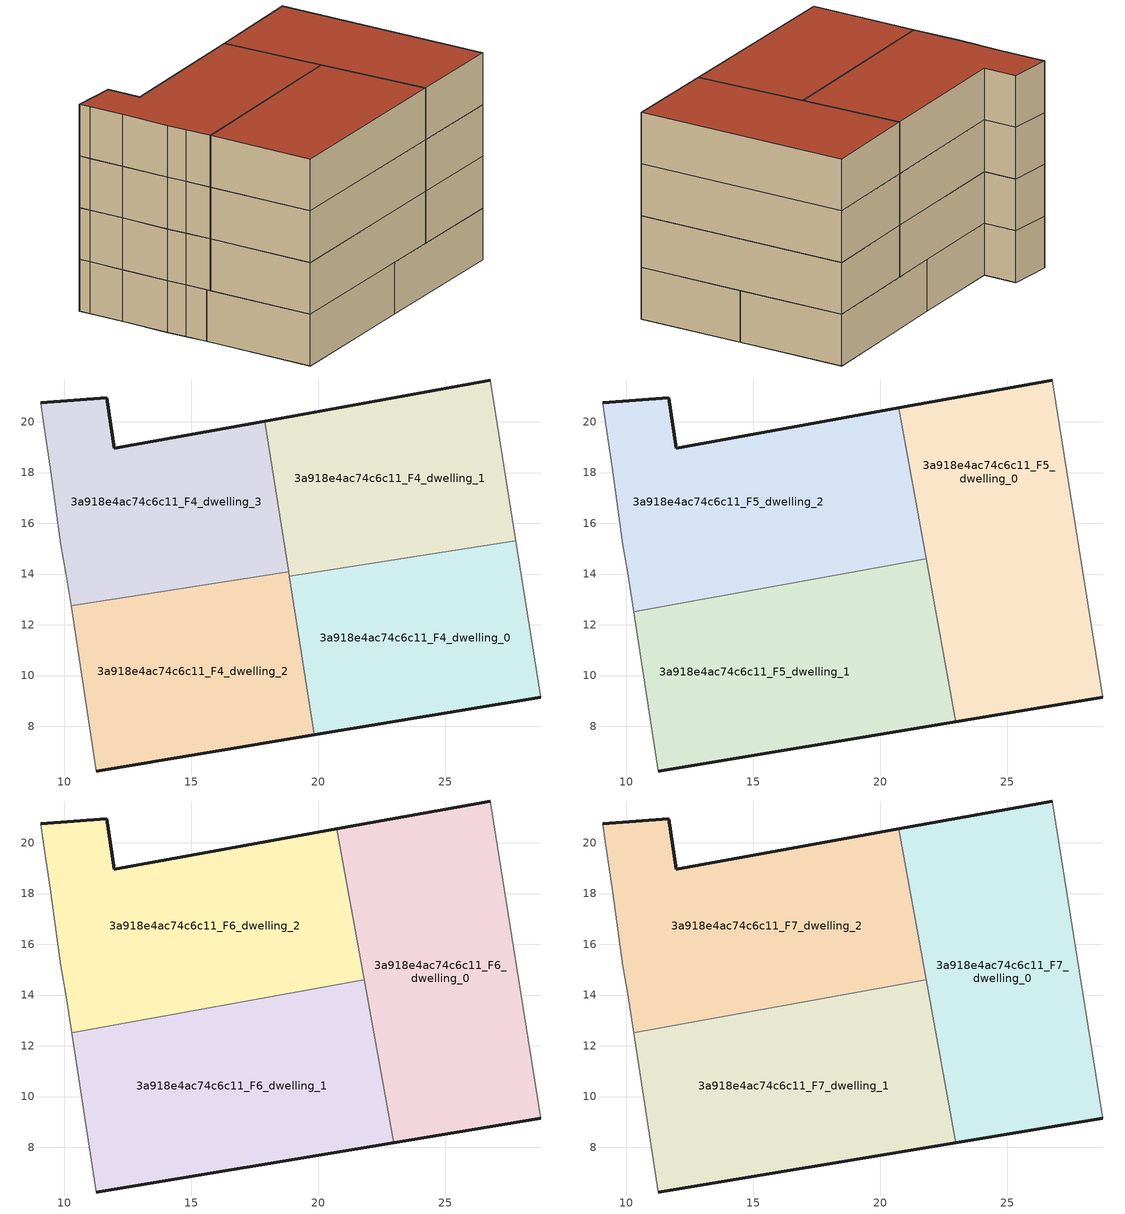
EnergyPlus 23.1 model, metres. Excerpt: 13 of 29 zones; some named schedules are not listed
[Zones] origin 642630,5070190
3a918e4ac74c6c11_F4_dwelling_0
 floor to 3a918e4ac74c6c11_F3_dwelling_0 (EU_floor_Construction): 28.78,9.14 27.79,15.31 18.86,13.91 19.85,7.66 z12
 wall outside (EU_wall_Construction): 28.78,9.14 19.85,7.66 z12:15
 wall to 3a918e4ac74c6c11_F4_dwelling_1 (EU_wall_Construction): 18.86,13.91 27.79,15.31 z12:15
 wall adiabatic (EU_wall_Construction): 27.79,15.31 28.78,9.14 z12:15
 wall to 3a918e4ac74c6c11_F4_dwelling_2 (EU_wall_Construction): 19.85,7.66 18.86,13.91 z12:15
 ceiling adiabatic (EU_roof_Construction): 21.85,14.38 22.98,8.18 19.85,7.66 18.86,13.91 z15
3a918e4ac74c6c11_F4_dwelling_1
 floor to 3a918e4ac74c6c11_F3_dwelling_1 (EU_floor_Construction): 27.79,15.31 26.78,21.65 17.9,20.03 18.86,13.91 z12
 wall outside (EU_wall_Construction): 17.9,20.03 26.78,21.65 z12:15
 wall adiabatic (EU_wall_Construction): 26.78,21.65 27.79,15.31 z12:15
 wall to 3a918e4ac74c6c11_F4_dwelling_3 (EU_wall_Construction): 18.84,14.09 17.9,20.03 z12:15
 wall to 3a918e4ac74c6c11_F4_dwelling_2 (EU_wall_Construction): 18.86,13.91 18.84,14.09 z12:15
3a918e4ac74c6c11_F4_dwelling_2
 floor to 3a918e4ac74c6c11_F3_dwelling_2 (EU_floor_Construction): 19.85,7.66 18.84,14.09 10.26,12.75 11.26,6.24 z12
 wall outside (EU_wall_Construction): 19.85,7.66 11.26,6.24 z12:15
 wall adiabatic (EU_wall_Construction): 11.26,6.24 10.26,12.75 z12:15
 wall to 3a918e4ac74c6c11_F4_dwelling_3 (EU_wall_Construction): 10.26,12.75 18.84,14.09 z12:15
3a918e4ac74c6c11_F4_dwelling_3
 floor to 3a918e4ac74c6c11_F3_dwelling_3 (EU_floor_Construction): 18.84,14.09 17.9,20.03 11.96,18.95 11.67,20.95 9.06,20.75 9.16,20.05 9.46,18.05 9.86,15.15 10.06,14.05 10.26,12.75 z12
 wall outside (EU_wall_Construction): 9.06,20.75 11.67,20.95 11.96,18.95 17.9,20.03 z12:15
 wall adiabatic (EU_wall_Construction): 10.26,12.75 10.06,14.05 9.86,15.15 9.46,18.05 9.16,20.05 9.06,20.75 z12:15
3a918e4ac74c6c11_F5_dwelling_0
 floor to 3a918e4ac74c6c11_F4_dwelling_0 (EU_floor_Construction): 28.78,9.14 27.79,15.31 21.85,14.38 22.98,8.18 z15
 floor to 3a918e4ac74c6c11_F4_dwelling_1 (EU_floor_Construction): 27.79,15.31 26.78,21.65 20.73,20.54 21.85,14.38 z15
 wall outside (EU_wall_Construction): 28.78,9.14 22.98,8.18 / 20.73,20.54 26.78,21.65 z15:18
 wall adiabatic (EU_wall_Construction): 26.78,21.65 28.78,9.14 z15:18
 wall to 3a918e4ac74c6c11_F5_dwelling_1 (EU_wall_Construction): 22.98,8.18 21.81,14.6 z15:18
 wall to 3a918e4ac74c6c11_F5_dwelling_2 (EU_wall_Construction): 21.81,14.6 20.73,20.54 z15:18
3a918e4ac74c6c11_F5_dwelling_1
 floor to 3a918e4ac74c6c11_F4_dwelling_2 (EU_floor_Construction): 19.85,7.66 18.84,14.06 10.3,12.51 11.26,6.24 z15
 floor to 3a918e4ac74c6c11_F4_dwelling_1 (EU_floor_Construction): 21.85,14.38 21.81,14.6 18.84,14.06 18.86,13.91 z15
 floor adiabatic (EU_floor_Construction): 22.98,8.18 21.85,14.38 18.86,13.91 18.84,14.06 19.85,7.66 z15
 wall outside (EU_wall_Construction): 22.98,8.18 11.26,6.24 z15:18
 wall adiabatic (EU_wall_Construction): 11.26,6.24 10.3,12.51 z15:18
 wall to 3a918e4ac74c6c11_F5_dwelling_2 (EU_wall_Construction): 10.3,12.51 21.81,14.6 z15:18
3a918e4ac74c6c11_F5_dwelling_2
 floor to 3a918e4ac74c6c11_F4_dwelling_1 (EU_floor_Construction): 21.81,14.6 20.73,20.54 17.9,20.03 18.84,14.06 z15
 floor to 3a918e4ac74c6c11_F4_dwelling_3 (EU_floor_Construction): 18.84,14.09 17.9,20.03 11.96,18.95 11.67,20.95 9.06,20.75 9.16,20.05 9.46,18.05 9.86,15.15 10.06,14.05 10.26,12.75 z15
 floor to 3a918e4ac74c6c11_F4_dwelling_2 (EU_floor_Construction): 18.84,14.06 18.84,14.09 10.26,12.75 10.3,12.51 z15
 wall outside (EU_wall_Construction): 9.06,20.75 11.67,20.95 11.96,18.95 20.73,20.54 z15:18
 wall adiabatic (EU_wall_Construction): 10.3,12.51 10.06,14.05 9.86,15.15 9.46,18.05 9.16,20.05 9.06,20.75 z15:18
3a918e4ac74c6c11_F6_dwelling_0
 floor to 3a918e4ac74c6c11_F5_dwelling_0 (EU_floor_Construction): 28.78,9.14 26.78,21.65 20.73,20.54 22.98,8.18 z18
 wall outside (EU_wall_Construction): 28.78,9.14 22.98,8.18 / 20.73,20.54 26.78,21.65 z18:21
 wall adiabatic (EU_wall_Construction): 26.78,21.65 28.78,9.14 z18:21
 wall to 3a918e4ac74c6c11_F6_dwelling_1 (EU_wall_Construction): 22.98,8.18 21.81,14.6 z18:21
 wall to 3a918e4ac74c6c11_F6_dwelling_2 (EU_wall_Construction): 21.81,14.6 20.73,20.54 z18:21
3a918e4ac74c6c11_F6_dwelling_1
 floor to 3a918e4ac74c6c11_F5_dwelling_1 (EU_floor_Construction): 22.98,8.18 21.81,14.6 10.3,12.51 11.26,6.24 z18
 wall outside (EU_wall_Construction): 22.98,8.18 11.26,6.24 z18:21
 wall adiabatic (EU_wall_Construction): 11.26,6.24 10.3,12.51 z18:21
 wall to 3a918e4ac74c6c11_F6_dwelling_2 (EU_wall_Construction): 10.3,12.51 21.81,14.6 z18:21
3a918e4ac74c6c11_F6_dwelling_2
 floor to 3a918e4ac74c6c11_F5_dwelling_2 (EU_floor_Construction): 21.81,14.6 20.73,20.54 11.96,18.95 11.67,20.95 9.06,20.75 9.16,20.05 9.46,18.05 9.86,15.15 10.06,14.05 10.3,12.51 z18
 wall outside (EU_wall_Construction): 9.06,20.75 11.67,20.95 11.96,18.95 20.73,20.54 z18:21
 wall adiabatic (EU_wall_Construction): 10.3,12.51 10.06,14.05 9.86,15.15 9.46,18.05 9.16,20.05 9.06,20.75 z18:21
3a918e4ac74c6c11_F7_dwelling_0
 floor to 3a918e4ac74c6c11_F6_dwelling_0 (EU_floor_Construction): 28.78,9.14 26.78,21.65 20.73,20.54 22.98,8.18 z21
 wall outside (EU_wall_Construction): 28.78,9.14 22.98,8.18 / 20.73,20.54 26.78,21.65 z21:24
 wall adiabatic (EU_wall_Construction): 26.78,21.65 28.78,9.14 z21:24
 wall to 3a918e4ac74c6c11_F7_dwelling_1 (EU_wall_Construction): 22.98,8.18 21.81,14.6 z21:24
 wall to 3a918e4ac74c6c11_F7_dwelling_2 (EU_wall_Construction): 21.81,14.6 20.73,20.54 z21:24
 roof outside (EU_roof_Construction): 26.78,21.65 28.78,9.14 22.98,8.18 20.73,20.54 z24
3a918e4ac74c6c11_F7_dwelling_1
 floor to 3a918e4ac74c6c11_F6_dwelling_1 (EU_floor_Construction): 22.98,8.18 21.81,14.6 10.3,12.51 11.26,6.24 z21
 wall outside (EU_wall_Construction): 22.98,8.18 11.26,6.24 z21:24
 wall adiabatic (EU_wall_Construction): 11.26,6.24 10.3,12.51 z21:24
 wall to 3a918e4ac74c6c11_F7_dwelling_2 (EU_wall_Construction): 10.3,12.51 21.81,14.6 z21:24
 roof outside (EU_roof_Construction): 21.81,14.6 22.98,8.18 11.26,6.24 10.3,12.51 z24
3a918e4ac74c6c11_F7_dwelling_2
 floor to 3a918e4ac74c6c11_F6_dwelling_2 (EU_floor_Construction): 21.81,14.6 20.73,20.54 11.96,18.95 11.67,20.95 9.06,20.75 9.16,20.05 9.46,18.05 9.86,15.15 10.06,14.05 10.3,12.51 z21
 wall outside (EU_wall_Construction): 9.06,20.75 11.67,20.95 11.96,18.95 20.73,20.54 z21:24
 wall adiabatic (EU_wall_Construction): 10.3,12.51 10.06,14.05 9.86,15.15 9.46,18.05 9.16,20.05 9.06,20.75 z21:24
 roof outside (EU_roof_Construction): 20.73,20.54 21.81,14.6 10.3,12.51 10.06,14.05 9.86,15.15 9.46,18.05 9.16,20.05 9.06,20.75 11.67,20.95 11.96,18.95 z24
[Building]
EU S2 Campaign: North Axis=0; Terrain=City; Solar Distribution=FullExterior
[Site:Location]
Lyon-Bron: Latitude=45.75; Longitude=5; Time Zone=1; Elevation=198
[SizingPeriod:WeatherFileDays]
AnnualSizingPeriod: Begin Month=1; Begin Day of Month=1; End Month=12; End Day of Month=31; Day of Week for Start Day=Monday; Use Weather File Daylight Saving Period=No; Use Weather File Rain and Snow Indicators=No
[MATERIAL]
EU_InternalMass_Material: Roughness=MediumRough; Thickness=0.1; Conductivity=1; Density=1800; Specific Heat=900; Thermal Absorptance=0.9; Solar Absorptance=0.7; Visible Absorptance=0.7
[MATERIAL:NOMASS] Roughness=MediumRough; Thermal Absorptance=0.9; Solar Absorptance=0.7; Visible Absorptance=0.7
Name | Thermal Resistance
EU_wall_NoMass | 0.776494
EU_roof_NoMass | 0.486893
EU_floor_NoMass | 0.421597
[CONSTRUCTION]
EU_wall_Construction: EU_wall_NoMass
EU_roof_Construction: EU_roof_NoMass
EU_floor_Construction: EU_floor_NoMass
EU_InternalMass_Construction: EU_InternalMass_Material
[ZONE] Type=1; Multiplier=1; Ceiling Height=autocalculate; Floor Area=autocalculate; Part of Total Floor Area=Yes
Name | Volume
3a918e4ac74c6c11_F4_dwelling_0 | 170.639
3a918e4ac74c6c11_F5_dwelling_0; 3a918e4ac74c6c11_F6_dwelling_0; 3a918e4ac74c6c11_F7_dwelling_0 | 227.505
3a918e4ac74c6c11_F4_dwelling_1 | 170.646
3a918e4ac74c6c11_F5_dwelling_1; 3a918e4ac74c6c11_F6_dwelling_1; 3a918e4ac74c6c11_F7_dwelling_1 | 227.509
3a918e4ac74c6c11_F4_dwelling_2 | 170.627
3a918e4ac74c6c11_F5_dwelling_2; 3a918e4ac74c6c11_F6_dwelling_2; 3a918e4ac74c6c11_F7_dwelling_2 | 227.501
3a918e4ac74c6c11_F4_dwelling_3 | 170.63
[INTERNALMASS] Construction=EU_InternalMass_Construction
Name | Zone or ZoneList | Surface Area
3a918e4ac74c6c11_F4_dwelling_0_EU_InternalMass | 3a918e4ac74c6c11_F4_dwelling_0 | 56.8812
3a918e4ac74c6c11_F4_dwelling_1_EU_InternalMass | 3a918e4ac74c6c11_F4_dwelling_1 | 56.8823
3a918e4ac74c6c11_F4_dwelling_2_EU_InternalMass | 3a918e4ac74c6c11_F4_dwelling_2 | 56.8744
3a918e4ac74c6c11_F4_dwelling_3_EU_InternalMass | 3a918e4ac74c6c11_F4_dwelling_3 | 56.8762
3a918e4ac74c6c11_F5_dwelling_0_EU_InternalMass | 3a918e4ac74c6c11_F5_dwelling_0 | 75.8392
3a918e4ac74c6c11_F5_dwelling_1_EU_InternalMass | 3a918e4ac74c6c11_F5_dwelling_1 | 75.8376
3a918e4ac74c6c11_F5_dwelling_2_EU_InternalMass | 3a918e4ac74c6c11_F5_dwelling_2 | 75.8357
3a918e4ac74c6c11_F6_dwelling_0_EU_InternalMass | 3a918e4ac74c6c11_F6_dwelling_0 | 75.8392
3a918e4ac74c6c11_F6_dwelling_1_EU_InternalMass | 3a918e4ac74c6c11_F6_dwelling_1 | 75.8376
3a918e4ac74c6c11_F6_dwelling_2_EU_InternalMass | 3a918e4ac74c6c11_F6_dwelling_2 | 75.8357
3a918e4ac74c6c11_F7_dwelling_0_EU_InternalMass | 3a918e4ac74c6c11_F7_dwelling_0 | 75.8392
3a918e4ac74c6c11_F7_dwelling_1_EU_InternalMass | 3a918e4ac74c6c11_F7_dwelling_1 | 75.8376
3a918e4ac74c6c11_F7_dwelling_2_EU_InternalMass | 3a918e4ac74c6c11_F7_dwelling_2 | 75.8357
[OTHEREQUIPMENT] Fuel Type=Electricity; Design Level Calculation Method=Watts/Area; Power per Zone Floor Area=1; Fraction Latent=0; Fraction Radiant=0; Fraction Lost=0; Carbon Dioxide Generation Rate=0; EndUse Subcategory=EU_Step8_InternalGains
Name | Zone or ZoneList or Space or SpaceList | Schedule
EU_Step8_InternalGain_3a918e4ac74c6c11_F4_dwelling_0_f000 | 3a918e4ac74c6c11_F4_dwelling_0 | EU_Step8_GainSchedule_3a918e4ac74c6c11_F4_dwelling_0_f000
EU_Step8_InternalGain_3a918e4ac74c6c11_F4_dwelling_1_f000 | 3a918e4ac74c6c11_F4_dwelling_1 | EU_Step8_GainSchedule_3a918e4ac74c6c11_F4_dwelling_1_f000
EU_Step8_InternalGain_3a918e4ac74c6c11_F4_dwelling_2_f000 | 3a918e4ac74c6c11_F4_dwelling_2 | EU_Step8_GainSchedule_3a918e4ac74c6c11_F4_dwelling_2_f000
EU_Step8_InternalGain_3a918e4ac74c6c11_F4_dwelling_3_f000 | 3a918e4ac74c6c11_F4_dwelling_3 | EU_Step8_GainSchedule_3a918e4ac74c6c11_F4_dwelling_3_f000
EU_Step8_InternalGain_3a918e4ac74c6c11_F5_dwelling_0_f000 | 3a918e4ac74c6c11_F5_dwelling_0 | EU_Step8_GainSchedule_3a918e4ac74c6c11_F5_dwelling_0_f000
EU_Step8_InternalGain_3a918e4ac74c6c11_F5_dwelling_1_f000 | 3a918e4ac74c6c11_F5_dwelling_1 | EU_Step8_GainSchedule_3a918e4ac74c6c11_F5_dwelling_1_f000
EU_Step8_InternalGain_3a918e4ac74c6c11_F5_dwelling_2_f000 | 3a918e4ac74c6c11_F5_dwelling_2 | EU_Step8_GainSchedule_3a918e4ac74c6c11_F5_dwelling_2_f000
EU_Step8_InternalGain_3a918e4ac74c6c11_F6_dwelling_0_f000 | 3a918e4ac74c6c11_F6_dwelling_0 | EU_Step8_GainSchedule_3a918e4ac74c6c11_F6_dwelling_0_f000
EU_Step8_InternalGain_3a918e4ac74c6c11_F6_dwelling_1_f000 | 3a918e4ac74c6c11_F6_dwelling_1 | EU_Step8_GainSchedule_3a918e4ac74c6c11_F6_dwelling_1_f000
EU_Step8_InternalGain_3a918e4ac74c6c11_F6_dwelling_2_f000 | 3a918e4ac74c6c11_F6_dwelling_2 | EU_Step8_GainSchedule_3a918e4ac74c6c11_F6_dwelling_2_f000
EU_Step8_InternalGain_3a918e4ac74c6c11_F7_dwelling_0_f000 | 3a918e4ac74c6c11_F7_dwelling_0 | EU_Step8_GainSchedule_3a918e4ac74c6c11_F7_dwelling_0_f000
EU_Step8_InternalGain_3a918e4ac74c6c11_F7_dwelling_1_f000 | 3a918e4ac74c6c11_F7_dwelling_1 | EU_Step8_GainSchedule_3a918e4ac74c6c11_F7_dwelling_1_f000
EU_Step8_InternalGain_3a918e4ac74c6c11_F7_dwelling_2_f000 | 3a918e4ac74c6c11_F7_dwelling_2 | EU_Step8_GainSchedule_3a918e4ac74c6c11_F7_dwelling_2_f000
[ZONEVENTILATION:DESIGNFLOWRATE] Schedule=EU_AlwaysOn; Design Flow Rate Calculation Method=AirChanges/Hour; Air Changes per Hour=0.693814; Ventilation Type=Natural; Fan Pressure Rise=0; Fan Total Efficiency=1; Constant Term Coefficient=1; Temperature Term Coefficient=0; Velocity Term Coefficient=0; Velocity Squared Term Coefficient=0; Minimum Indoor Temperature=-100; Maximum Indoor Temperature=100; Delta Temperature=-100; Minimum Outdoor Temperature=-100; Maximum Outdoor Temperature=100; Maximum Wind Speed=40
Name | Zone or ZoneList or Space or SpaceList
EU_ConstantAir_3a918e4ac74c6c11_F4_dwelling_0 | 3a918e4ac74c6c11_F4_dwelling_0
EU_ConstantAir_3a918e4ac74c6c11_F4_dwelling_1 | 3a918e4ac74c6c11_F4_dwelling_1
EU_ConstantAir_3a918e4ac74c6c11_F4_dwelling_2 | 3a918e4ac74c6c11_F4_dwelling_2
EU_ConstantAir_3a918e4ac74c6c11_F4_dwelling_3 | 3a918e4ac74c6c11_F4_dwelling_3
EU_ConstantAir_3a918e4ac74c6c11_F5_dwelling_0 | 3a918e4ac74c6c11_F5_dwelling_0
EU_ConstantAir_3a918e4ac74c6c11_F5_dwelling_1 | 3a918e4ac74c6c11_F5_dwelling_1
EU_ConstantAir_3a918e4ac74c6c11_F5_dwelling_2 | 3a918e4ac74c6c11_F5_dwelling_2
EU_ConstantAir_3a918e4ac74c6c11_F6_dwelling_0 | 3a918e4ac74c6c11_F6_dwelling_0
EU_ConstantAir_3a918e4ac74c6c11_F6_dwelling_1 | 3a918e4ac74c6c11_F6_dwelling_1
EU_ConstantAir_3a918e4ac74c6c11_F6_dwelling_2 | 3a918e4ac74c6c11_F6_dwelling_2
EU_ConstantAir_3a918e4ac74c6c11_F7_dwelling_0 | 3a918e4ac74c6c11_F7_dwelling_0
EU_ConstantAir_3a918e4ac74c6c11_F7_dwelling_1 | 3a918e4ac74c6c11_F7_dwelling_1
EU_ConstantAir_3a918e4ac74c6c11_F7_dwelling_2 | 3a918e4ac74c6c11_F7_dwelling_2
[HVACTEMPLATE:ZONE:IDEALLOADSAIRSYSTEM] System Availability Schedule=EU_AlwaysOn; Maximum Heating Supply Air Temperature=50; Minimum Cooling Supply Air Temperature=13; Maximum Heating Supply Air Humidity Ratio=0.0156; Minimum Cooling Supply Air Humidity Ratio=0.0077; Heating Limit=NoLimit; Cooling Limit=NoLimit; Heating Availability Schedule=EU_AlwaysOn; Cooling Availability Schedule=EU_CoolingOff; Dehumidification Control Type=ConstantSensibleHeatRatio; Cooling Sensible Heat Ratio=0.7; Dehumidification Setpoint=60; Humidification Control Type=None; Humidification Setpoint=30; Outdoor Air Method=None; Outdoor Air Flow Rate per Person=0.00944; Outdoor Air Flow Rate per Zone Floor Area=0; Outdoor Air Flow Rate per Zone=0; Demand Controlled Ventilation Type=None; Outdoor Air Economizer Type=NoEconomizer; Heat Recovery Type=None; Sensible Heat Recovery Effectiveness=0.7; Latent Heat Recovery Effectiveness=0.65
Name | Template Thermostat
3a918e4ac74c6c11_F4_dwelling_0 | EU_HeatOnly_3a918e4ac74c6c11_F4_dwelling_0
3a918e4ac74c6c11_F4_dwelling_1 | EU_HeatOnly_3a918e4ac74c6c11_F4_dwelling_1
3a918e4ac74c6c11_F4_dwelling_2 | EU_HeatOnly_3a918e4ac74c6c11_F4_dwelling_2
3a918e4ac74c6c11_F4_dwelling_3 | EU_HeatOnly_3a918e4ac74c6c11_F4_dwelling_3
3a918e4ac74c6c11_F5_dwelling_0 | EU_HeatOnly_3a918e4ac74c6c11_F5_dwelling_0
3a918e4ac74c6c11_F5_dwelling_1 | EU_HeatOnly_3a918e4ac74c6c11_F5_dwelling_1
3a918e4ac74c6c11_F5_dwelling_2 | EU_HeatOnly_3a918e4ac74c6c11_F5_dwelling_2
3a918e4ac74c6c11_F6_dwelling_0 | EU_HeatOnly_3a918e4ac74c6c11_F6_dwelling_0
3a918e4ac74c6c11_F6_dwelling_1 | EU_HeatOnly_3a918e4ac74c6c11_F6_dwelling_1
3a918e4ac74c6c11_F6_dwelling_2 | EU_HeatOnly_3a918e4ac74c6c11_F6_dwelling_2
3a918e4ac74c6c11_F7_dwelling_0 | EU_HeatOnly_3a918e4ac74c6c11_F7_dwelling_0
3a918e4ac74c6c11_F7_dwelling_1 | EU_HeatOnly_3a918e4ac74c6c11_F7_dwelling_1
3a918e4ac74c6c11_F7_dwelling_2 | EU_HeatOnly_3a918e4ac74c6c11_F7_dwelling_2
[SIZING:ZONE] Zone Cooling Design Supply Air Temperature Input Method=SupplyAirTemperature; Zone Cooling Design Supply Air Temperature=13; Zone Heating Design Supply Air Temperature Input Method=SupplyAirTemperature; Zone Heating Design Supply Air Temperature=50; Zone Cooling Design Supply Air Humidity Ratio=0.008; Zone Heating Design Supply Air Humidity Ratio=0.008; Cooling Design Air Flow Method=DesignDay; Cooling Design Air Flow Rate=0; Cooling Minimum Air Flow per Zone Floor Area=0.000762; Cooling Minimum Air Flow=0; Cooling Minimum Air Flow Fraction=0.2; Heating Design Air Flow Method=DesignDay; Heating Design Air Flow Rate=0; Heating Maximum Air Flow per Zone Floor Area=0.002032; Heating Maximum Air Flow=0.141576; Heating Maximum Air Flow Fraction=0.3; Account for Dedicated Outdoor Air System=No; Dedicated Outdoor Air System Control Strategy=NeutralSupplyAir; Dedicated Outdoor Air Low Setpoint Temperature for Design=autosize; Dedicated Outdoor Air High Setpoint Temperature for Design=autosize; Zone Load Sizing Method=Sensible Load Only No Latent Load; Zone Latent Cooling Design Supply Air Humidity Ratio Input Method=HumidityRatioDifference; Zone Cooling Design Supply Air Humidity Ratio Difference=0.005; Zone Latent Heating Design Supply Air Humidity Ratio Input Method=HumidityRatioDifference; Zone Humidification Design Supply Air Humidity Ratio Difference=0.005
3a918e4ac74c6c11_F4_dwelling_0; 3a918e4ac74c6c11_F4_dwelling_1; 3a918e4ac74c6c11_F4_dwelling_2; 3a918e4ac74c6c11_F4_dwelling_3; 3a918e4ac74c6c11_F5_dwelling_0; 3a918e4ac74c6c11_F5_dwelling_1; 3a918e4ac74c6c11_F5_dwelling_2; 3a918e4ac74c6c11_F6_dwelling_0; 3a918e4ac74c6c11_F6_dwelling_1; 3a918e4ac74c6c11_F6_dwelling_2; 3a918e4ac74c6c11_F7_dwelling_0; 3a918e4ac74c6c11_F7_dwelling_1; 3a918e4ac74c6c11_F7_dwelling_2
[SCHEDULE:FILE] Column Number=1; Rows to Skip at Top=0; Number of Hours of Data=8760; Column Separator=Comma; Interpolate to Timestep=No; Minutes per Item=60; Adjust Schedule for Daylight Savings=Yes
Name | File
EU_Step8_GainSchedule_3a918e4ac74c6c11_F4_dwelling_0_f000 | ../../schedules/3a918e4ac74c6c11/3a918e4ac74c6c11_F4_dwelling_0_f000_gain.csv
EU_Step8_GainSchedule_3a918e4ac74c6c11_F4_dwelling_1_f000 | ../../schedules/3a918e4ac74c6c11/3a918e4ac74c6c11_F4_dwelling_1_f000_gain.csv
EU_Step8_GainSchedule_3a918e4ac74c6c11_F4_dwelling_2_f000 | ../../schedules/3a918e4ac74c6c11/3a918e4ac74c6c11_F4_dwelling_2_f000_gain.csv
